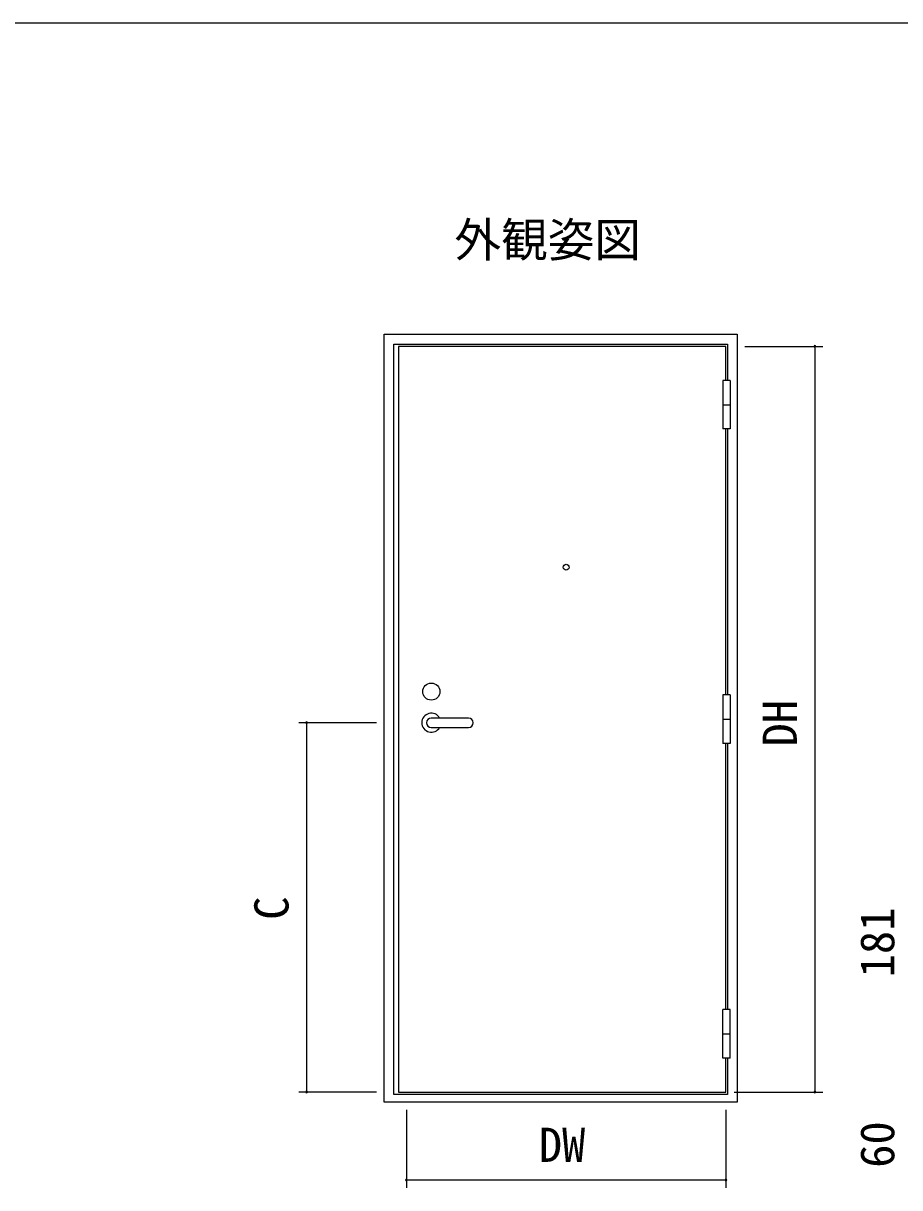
# Model space of a CAD drawing. Units: millimetres, scale not verified. Extents: x -397 to 397, y -282 to 282.
# Drawn here: x 137.7 to 250.5, y 129.6 to 279.3 of the extents above; entities that cross this region are included whole.
import ezdxf
from ezdxf.enums import TextEntityAlignment as Align

# ---------------------------------------------------------------- set-up
doc = ezdxf.new("R2010")
doc.units = ezdxf.units.MM
doc.header["$LTSCALE"] = 2
for name, color, linetype in [('0-1_USER1', 3, 'Continuous'), ('0-5_YKK_A1', 4, 'Continuous'), ('0-6_YKK_D', 6, 'Continuous'), ('0-7_YKK_ZWAK', 7, 'Continuous')]:
    doc.layers.add(name, color=color, linetype=linetype)
doc.styles.add('ＭＳ ゴシック', font='')
doc.styles.get('ＭＳ ゴシック').set_extended_font_data('MS Gothic')

msp = doc.modelspace()

# ---------------------------------------------------------------- linework, layer by layer
at = {"layer": '0-5_YKK_A1'}
for p, q in [((199.021, 237.75), (197.021, 237.75)), ((228.664, 233.375), (227.714, 233.375)), ((227.714, 233.375), (227.714, 227.125)), ((228.664, 233.375), (228.664, 227.125)), ((227.714, 230.25), (228.664, 230.25)), ((228.664, 227.125), (227.714, 227.125)), ((228.114, 192.925), (228.114, 227.125)), ((228.314, 227.125), (228.314, 192.925)), ((228.664, 192.925), (227.714, 192.925)), ((227.714, 192.925), (227.714, 186.675)), ((228.664, 192.925), (228.664, 186.675)), ((195.014, 189.95), (190.214, 189.95)), ((190.214, 188.75), (195.014, 188.75)), ((227.714, 189.8), (228.664, 189.8)), ((228.664, 186.675), (227.714, 186.675)), ((228.114, 152.475), (228.114, 186.675)), ((228.314, 186.675), (228.314, 152.475)), ((228.664, 152.475), (227.714, 152.475)), ((227.714, 146.225), (227.714, 152.475)), ((228.664, 146.225), (228.664, 152.475)), ((227.714, 149.35), (228.664, 149.35)), ((228.664, 146.225), (227.714, 146.225)), ((197.021, 141.85), (199.021, 141.85))]:
    msp.add_line(p, q, dxfattribs=at)
msp.add_lwpolyline([(184.164, 239.3), (229.564, 239.3), (229.564, 140.55), (184.164, 140.55)], close=True, dxfattribs=at)
for points in [[(228.314, 146.225), (228.314, 141.55), (185.414, 141.55), (185.414, 238.05), (228.314, 238.05), (228.314, 233.375)], [(228.114, 233.375), (228.114, 237.75), (186.014, 237.75), (186.014, 141.85), (228.114, 141.85), (228.114, 146.225)]]:
    msp.add_lwpolyline(points, dxfattribs=at)
for centre, radius in [((207.564, 209.35), 0.375), ((190.214, 193.35), 1.1), ((190.214, 193.35), 1.1)]:
    msp.add_circle(centre, radius, dxfattribs=at)
for centre, radius, start, end in [((190.214, 189.35), 1.225, 29.3272, 330.67287), ((190.214, 189.35), 0.6, 90, 270), ((190.214, 189.35), 0.6, 90, 270), ((195.014, 189.35), 0.6, 270, 90)]:
    msp.add_arc(centre, radius, start, end, dxfattribs=at)
at = {"layer": '0-6_YKK_D'}
for p, q in [((230.564, 237.75), (240.564, 237.75)), ((239.564, 237.75), (239.564, 141.85)), ((183.164, 189.35), (173.164, 189.35)), ((174.164, 189.35), (174.164, 141.85)), ((183.164, 141.85), (173.164, 141.85)), ((229.164, 141.85), (240.564, 141.85)), ((187.014, 139.55), (187.014, 129.55)), ((228.114, 139.55), (228.114, 129.55)), ((187.014, 130.55), (228.114, 130.55))]:
    msp.add_line(p, q, dxfattribs=at)
for centre, start, end in [((239.564, 237.75), 90, 270), ((239.564, 237.75), 270, 90), ((174.164, 189.35), 90, 270), ((174.164, 189.35), 270, 90), ((174.164, 141.85), 90, 270), ((174.164, 141.85), 270, 90), ((239.564, 141.85), 90, 270), ((239.564, 141.85), 270, 90), ((187.014, 130.55), 0, 180), ((187.014, 130.55), 180, 0), ((228.114, 130.55), 0, 180), ((228.114, 130.55), 180, 0)]:
    msp.add_arc(centre, 0.106, start, end, dxfattribs=at)
at = {"layer": '0-7_YKK_ZWAK'}
msp.add_line((376.1, 279.3), (-393.9, 279.3), dxfattribs=at)

# ---------------------------------------------------------------- texts
at = {"layer": '0-1_USER1', "style": 'ＭＳ ゴシック'}
msp.add_text('外観姿図', height=4.399, dxfattribs=at).set_placement((193.193, 247.939), align=Align.BOTTOM_LEFT)
at = {"layer": '0-6_YKK_D', "style": 'ＭＳ ゴシック'}
for s, p in [('DH', (238.564, 186.28)), ('C', (173.164, 164)), ('181', (251.1, 156.6)), ('60', (251.1, 132.11))]:
    msp.add_text(s, height=4.399, rotation=90, dxfattribs=at).set_placement(p, align=Align.BOTTOM_LEFT)
msp.add_text('DW', height=4.399, dxfattribs=at).set_placement((204.044, 131.55), align=Align.BOTTOM_LEFT)

doc.saveas('drawing.dxf')
